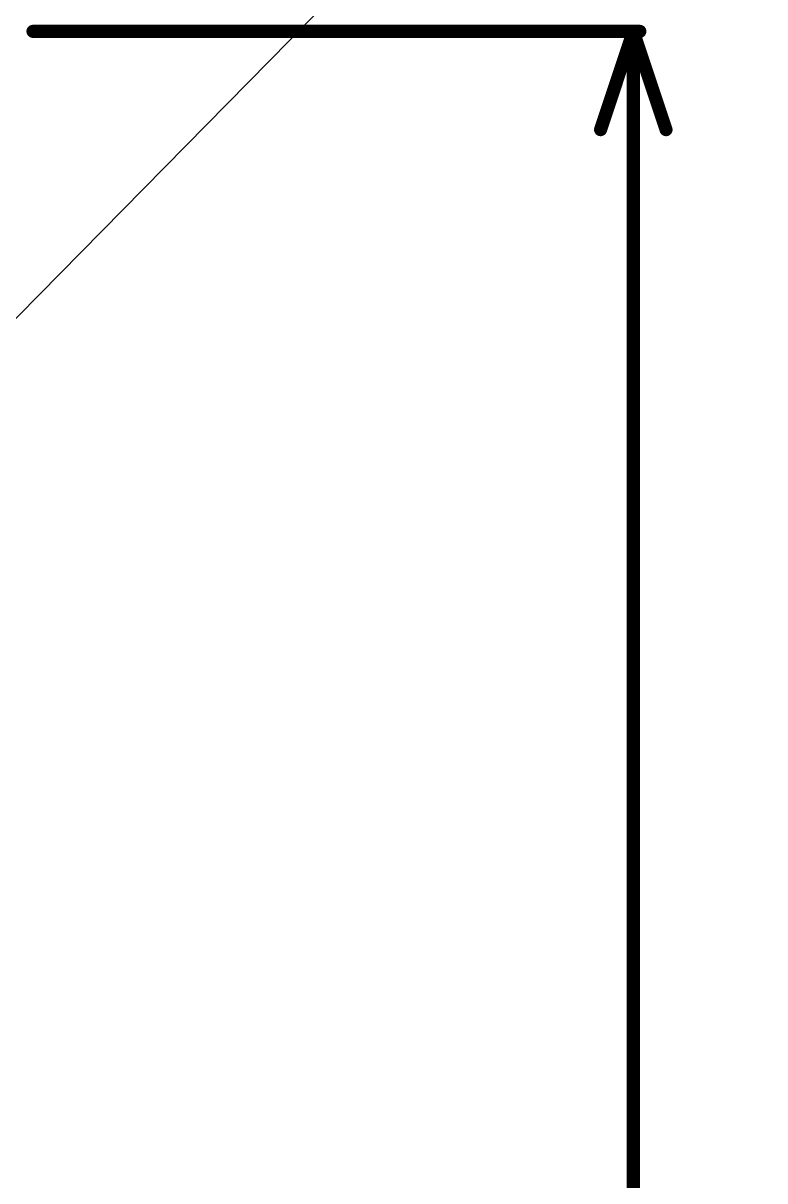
# Model space of a CAD drawing. Header units: inches. Extents: x -4 to 5258, y -4 to 5281.
# Drawn here: x 146.24 to 175.01, y 61.46 to 106.33 of the extents above; entities that cross this region are included whole.
import ezdxf

# ---------------------------------------------------------------- set-up
doc = ezdxf.new("R2010")
doc.units = ezdxf.units.IN
doc.layers.add('Dimensions', color=6, linetype='Continuous')
doc.layers.add('Top Solder', color=216, linetype='Continuous')

# ---------------------------------------------------------------- blocks, each defined once
blk = doc.blocks.new('SON_8_5_6__170')
at = {"layer": 'Top Solder'}
blk.add_line((0.323, 2.338), (-5201.151, 5129.383), dxfattribs=at)

msp = doc.modelspace()

# ---------------------------------------------------------------- linework, layer by layer
at = {"layer": 'Dimensions'}
for points in [[(146.626, 106.009, 0.508, 0.508, 0), (170.163, 106.009, 0.508, 0.508, 0)], [(168.639, 102.199, 0.508, 0.508, 0), (169.909, 106.009, 0.508, 0.508, 0)], [(169.909, 106.009, 0.508, 0.508, 0), (171.179, 102.199, 0.508, 0.508, 0)], [(169.909, 60.108, 0.508, 0.508, 0), (169.909, 106.009, 0.508, 0.508, 0)]]:
    msp.add_lwpolyline(points, format="xyseb", dxfattribs=at)
for points in [[(146.499, 106.009, 0.254, 0.254, 1), (146.753, 106.009, 0.254, 0.254, 1)], [(169.782, 106.009, 0.254, 0.254, 1), (170.036, 106.009, 0.254, 0.254, 1)], [(169.782, 106.009, 0.254, 0.254, 1), (170.036, 106.009, 0.254, 0.254, 1)], [(169.782, 106.009, 0.254, 0.254, 1), (170.036, 106.009, 0.254, 0.254, 1)], [(170.036, 106.009, 0.254, 0.254, 1), (170.29, 106.009, 0.254, 0.254, 1)], [(168.512, 102.199, 0.254, 0.254, 1), (168.766, 102.199, 0.254, 0.254, 1)], [(171.052, 102.199, 0.254, 0.254, 1), (171.306, 102.199, 0.254, 0.254, 1)]]:
    msp.add_lwpolyline(points, format="xyseb", close=True, dxfattribs=at)

# ---------------------------------------------------------------- block references
at = {"rotation": 270}
msp.add_blockref('SON_8_5_6__170', (128.371, 79.737), dxfattribs=at)

doc.saveas('drawing.dxf')
